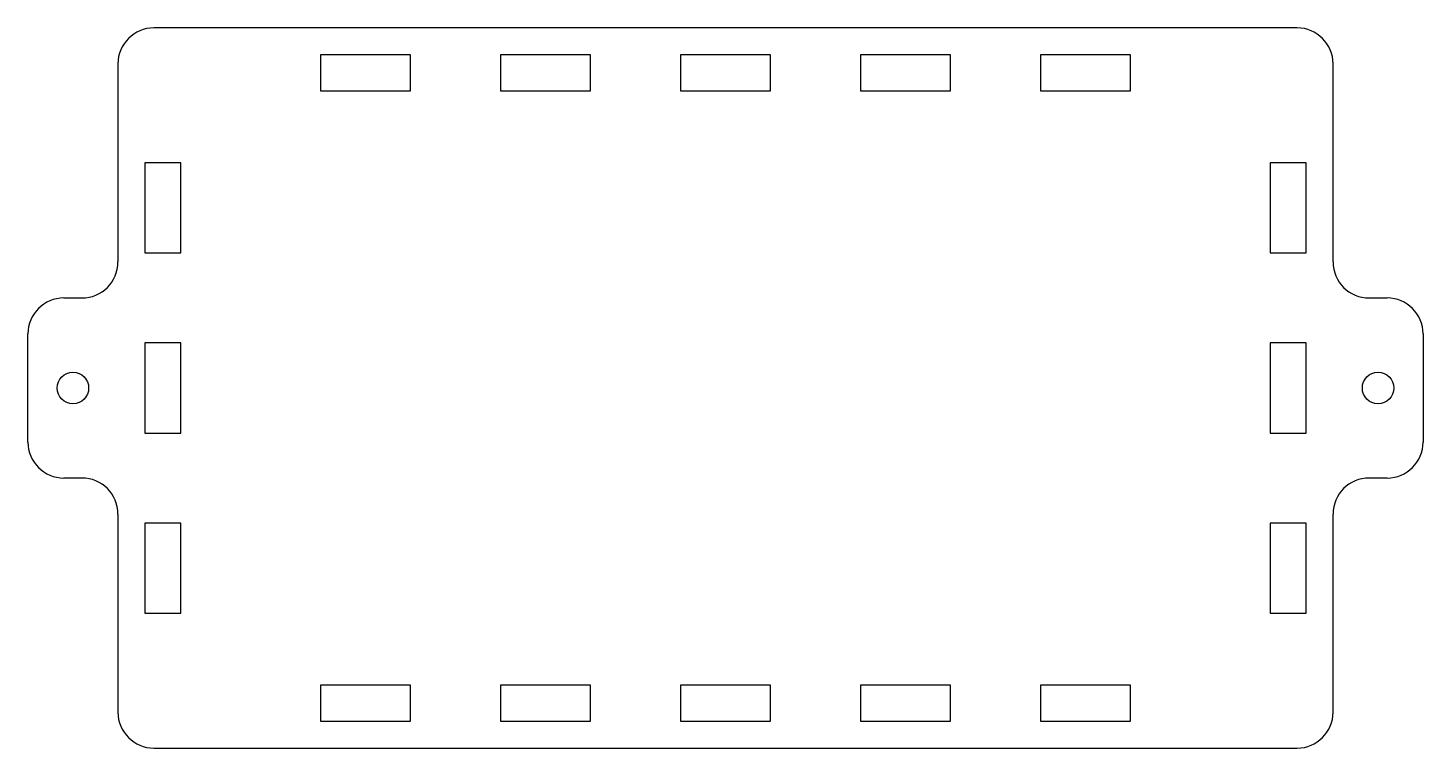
# Model space of a CAD drawing. Header units: millimetres. Extents: x -13 to 142, y -77 to 3.
import ezdxf

# ---------------------------------------------------------------- set-up
doc = ezdxf.new("R2010")
doc.units = ezdxf.units.MM

msp = doc.modelspace()

# ---------------------------------------------------------------- linework, layer by layer
at = {"color": 7, "linetype": 'Continuous', "lineweight": 25}
for p, q in [((128, 3), (1, 3)), ((29.5, 0), (19.5, 0)), ((19.5, 0), (19.5, -4)), ((29.5, -4), (29.5, 0)), ((49.5, 0), (39.5, 0)), ((39.5, 0), (39.5, -4)), ((49.5, -4), (49.5, 0)), ((69.5, 0), (59.5, 0)), ((59.5, 0), (59.5, -4)), ((69.5, -4), (69.5, 0)), ((89.5, 0), (79.5, 0)), ((79.5, 0), (79.5, -4)), ((89.5, -4), (89.5, 0)), ((109.5, 0), (99.5, 0)), ((99.5, 0), (99.5, -4)), ((109.5, -4), (109.5, 0)), ((-3, -1), (-3, -23)), ((132, -23), (132, -1)), ((19.5, -4), (29.5, -4)), ((39.5, -4), (49.5, -4)), ((59.5, -4), (69.5, -4)), ((79.5, -4), (89.5, -4)), ((99.5, -4), (109.5, -4)), ((0, -12), (0, -22)), ((4, -12), (0, -12)), ((4, -22), (4, -12)), ((125, -12), (125, -22)), ((129, -12), (125, -12)), ((129, -22), (129, -12)), ((0, -22), (4, -22)), ((125, -22), (129, -22)), ((-9, -27), (-7, -27)), ((136, -27), (138, -27)), ((-13, -43), (-13, -31)), ((142, -31), (142, -43)), ((0, -32), (0, -42)), ((4, -32), (0, -32)), ((4, -42), (4, -32)), ((125, -32), (125, -42)), ((129, -32), (125, -32)), ((129, -42), (129, -32)), ((0, -42), (4, -42)), ((125, -42), (129, -42)), ((-7, -47), (-9, -47)), ((138, -47), (136, -47)), ((-3, -51), (-3, -73)), ((132, -73), (132, -51)), ((0, -52), (0, -62)), ((4, -52), (0, -52)), ((4, -62), (4, -52)), ((125, -52), (125, -62)), ((129, -52), (125, -52)), ((129, -62), (129, -52)), ((0, -62), (4, -62)), ((125, -62), (129, -62)), ((19.5, -70), (19.5, -74)), ((29.5, -70), (19.5, -70)), ((29.5, -74), (29.5, -70)), ((39.5, -70), (39.5, -74)), ((49.5, -70), (39.5, -70)), ((49.5, -74), (49.5, -70)), ((59.5, -70), (59.5, -74)), ((69.5, -70), (59.5, -70)), ((69.5, -74), (69.5, -70)), ((79.5, -70), (79.5, -74)), ((89.5, -70), (79.5, -70)), ((89.5, -74), (89.5, -70)), ((99.5, -70), (99.5, -74)), ((109.5, -70), (99.5, -70)), ((109.5, -74), (109.5, -70)), ((19.5, -74), (29.5, -74)), ((39.5, -74), (49.5, -74)), ((59.5, -74), (69.5, -74)), ((79.5, -74), (89.5, -74)), ((99.5, -74), (109.5, -74)), ((1, -77), (128, -77))]:
    msp.add_line(p, q, dxfattribs=at)
for centre in [(-8, -37), (137, -37)]:
    msp.add_circle(centre, 1.75, dxfattribs=at)
for centre, start, end in [((1, -1), 90, 180), ((128, -1), 0, 90), ((-7, -23), 270, 0), ((136, -23), 180, 270), ((-9, -31), 90, 180), ((138, -31), 0, 90), ((-9, -43), 180, 270), ((138, -43), 270, 0), ((-7, -51), 0, 90), ((136, -51), 90, 180), ((1, -73), 180, 270), ((128, -73), 270, 0)]:
    msp.add_arc(centre, 4, start, end, dxfattribs=at)

doc.saveas('drawing.dxf')
